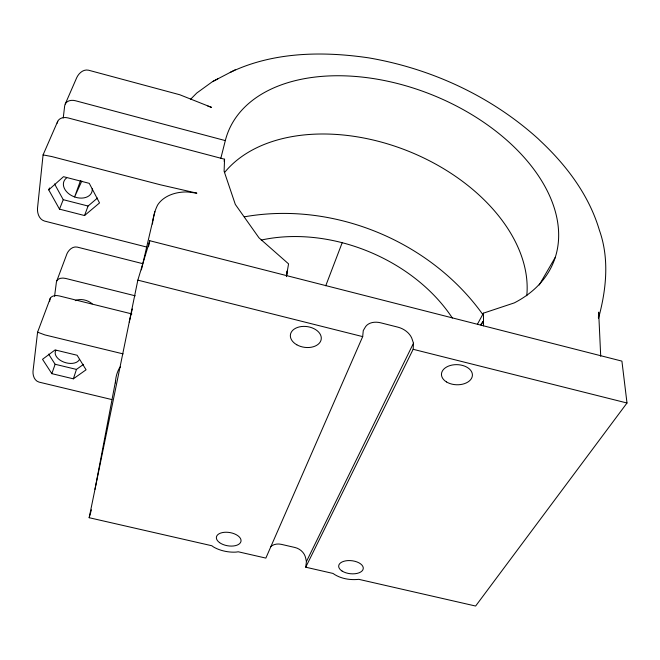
<?xml version="1.0" encoding="UTF-8"?>
<svg xmlns="http://www.w3.org/2000/svg" width="660" height="660" viewBox="0 0 660 660"><rect width="100%" height="100%" fill="white"/><g stroke="black" fill="none" stroke-linecap="round" stroke-linejoin="round"><path stroke-width="0.99" d="M57.189 123.172A10.477 7.697 24.4 0 1 68.162 117.958L224.565 159.217L224.103 171.229L235.323 204.427L258.984 237.831L288.56 263.868L286.39 276.639M598.405 317.988L598.661 312.163L600.715 356.276M305.737 567.204L413.152 349.297L413.474 343.216L412.327 339.768A16.451 11.674 25.4 0 0 397.848 327.146L380.77 322.831A16.459 11.732 24.5 0 0 364.889 327.814L363.264 330.586L362.686 336.616L265.856 558.096L238.252 551.785L236.09 552.098A23.636 12.705 9.6 0 1 213.427 546.917L211.827 545.746L89.166 517.712L137.841 280.145L149.762 240.718L621.91 361.119L627 403.004L475.621 606.037L358.834 579.34C349.948 580.313 340.329 578.68 332.97 573.433L305.737 567.204L306.421 561.569L413.474 343.216M57.758 121.234L43.073 154.91L37.488 208.379C37.199 213.411 39.204 219.458 44.484 221.05L146.52 247.005M50.341 298.147L37.587 332.186L33 371.349C32.744 375.639 34.485 380.812 39.022 382.107L111.779 399.556M63.244 117.992L64.663 105.955A10.288 7.664 24.9 0 1 75.479 100.749L225.316 140.596A175.246 110.047 21.8 0 1 464.327 110.269A175.246 110.047 21.8 0 1 514.264 302.907L483.45 313.145L477.551 324.002M49.607 301.587L49.863 299.558A8.893 5.726 18.4 0 1 59.235 295.927L131.86 313.937M54.566 296.307L56.405 282.109A8.753 5.734 18.7 0 1 65.662 278.446L135.25 295.82M286.729 275.236L287.405 270.641L286.753 272.563M94.982 489.316L115.574 380.902M148.5 246.749L149.762 240.718M598.587 317.963C606.35 289.468 609.51 258.563 599.387 230.208C589.132 195.451 566.783 165.668 540.622 141.149L538.271 138.872C491.156 96.22 431.26 68.599 368.783 57.874C322.608 51.051 273.083 51.818 230.29 72.352M129.261 322.022L132.289 308.979M141.38 269.858L154.902 211.67M220.82 158.342L225.316 140.596M224.062 161.197L224.565 159.217M89.166 517.712L91.418 509.809M73.359 378.823L86.072 369.79L77.121 355.253L55.093 349.924L42.529 359.304L51.843 373.659L73.359 378.823L76.461 369.41L83.572 364.32M51.843 373.659L55.118 364.27L48.625 354.131M80.52 180.576L74.596 196.944L81.823 181.005M49.5 187.976L48.724 189.857L59.491 209.137L84.546 215.548L88.06 206.035L97.465 198.058M56.884 280.69L67.031 253.588C68.822 249.802 72.682 246.163 77.187 247.087L142.519 263.604M325.751 285.763L342.193 242.707M59.491 209.137L63.236 199.683L54.549 183.942M65.241 104.024L76.758 77.583C78.82 73.21 83.325 69.036 88.514 70.199L179.776 94.751L211.579 107.39A34.089 25.723 33.7 0 0 207.842 106.103M481.132 325.066L483.499 320.735M539.22 284.98L555.225 257.433M480.653 324.695L483.079 321.502M190.476 99.396L196.754 93.035L212.462 81.65L235.191 69.803M48.724 189.857L63.508 176.682L89.265 183.348L99.528 202.925L84.546 215.548M212.462 81.65L217.775 78.895M244.349 216.826C333.308 201.061 430.171 240.966 482.716 314.375M43.073 154.91L51.703 156.536L160.471 184.816L196.87 193.157L187.63 191.977A36.828 26.689 11.7 0 0 157.558 205.12A91.773 66.437 8.6 0 0 152.839 221.116M123.123 353.892L44.905 334.917L37.587 332.186M55.118 364.27L76.461 369.41M137.841 280.145L362.686 336.616M413.152 349.297L627 403.004M63.236 199.683L88.06 206.035M306.421 561.569L305.728 558.434A12.903 11.096 29.8 0 0 294.871 547.47L281.333 544.351A12.903 11.137 28.3 0 0 270.526 546.744M483.45 313.145L483.532 325.867M79.489 359.395A12.721 7.854 16.7 0 1 63.797 362.084A12.721 7.854 16.7 0 1 55.869 350.27M92.268 188.785A14.957 10.609 21.3 0 1 73.359 196.465A14.957 10.609 21.3 0 1 66.676 177.853M75.298 300.671A12.218 7.912 17.5 0 1 92.21 303.847M152.444 224.004A36.498 26.202 11.6 0 1 152.74 222.073M115.492 382.932A78.87 48.832 6.4 0 1 119.221 368.404A31.631 19.61 8.1 0 1 120.384 366.927M261.236 240.075A151.173 111.218 22.4 0 1 452.356 318.046M224.515 172.573A166.452 111.07 22 0 1 409.604 151.676A166.452 111.07 22 0 1 526.779 295.738M342.103 571.065A12.358 6.542 6.3 0 0 362.794 569.976A12.358 6.542 6.3 0 0 348.034 560.596A12.358 6.542 6.3 0 0 342.103 571.065M219.565 542.627A12.474 6.707 9.6 0 0 240.463 542.635A12.474 6.707 9.6 0 0 226.066 532.232A12.474 6.707 9.6 0 0 219.565 542.627M446.482 381.934A15.485 10.065 1.9 0 0 472.048 377.182A15.485 10.065 1.9 0 0 452.273 365.021A15.485 10.065 1.9 0 0 446.482 381.934M296.802 344.784A15.559 10.444 8.3 0 0 321.222 339.224A15.559 10.444 8.3 0 0 299.459 326.882A15.559 10.444 8.3 0 0 296.802 344.784"/></g></svg>
